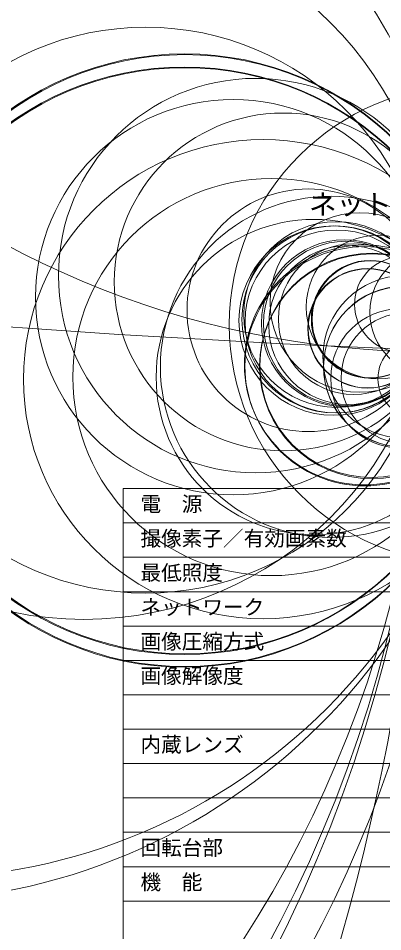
# Model space of a CAD drawing. Units: millimetres, scale not verified. Extents: x -7246 to 7670, y -3804 to 3881.
# Drawn here: x -77.8 to -24.8, y -50.8 to 82.1 of the extents above; entities that cross this region are included whole.
import ezdxf
from ezdxf.enums import TextEntityAlignment as Align

# ---------------------------------------------------------------- set-up
doc = ezdxf.new("R2010")
doc.units = ezdxf.units.MM
doc.header["$LTSCALE"] = 0.125
doc.layers.add('0-1_MOJI1', color=7, linetype='Continuous')
doc.layers.add('0-2_WAKU', color=1, linetype='Continuous', lineweight=18)
doc.layers.add('0-5_GAIKEI', color=1, linetype='Continuous', lineweight=18)
doc.styles.add('ＭＳ ゴシック', font='')
doc.styles.get('ＭＳ ゴシック').set_extended_font_data('MS Gothic')

msp = doc.modelspace()

# ---------------------------------------------------------------- linework, layer by layer
at = {"layer": '0-2_WAKU', "color": 4}
for q in [(-62.5003, -56.3525), (62.4997, 13.6475)]:
    msp.add_line((-62.5003, 13.6475), q, dxfattribs=at)
at = {"layer": '0-2_WAKU'}
for p, q in [((-62.5003, 8.6475), (62.4997, 8.6475)), ((-62.5003, 3.6475), (62.4997, 3.6475)), ((-62.5003, -1.3525), (62.4997, -1.3525)), ((-62.5003, -6.3525), (62.4997, -6.3525)), ((-62.5003, -11.3525), (62.4997, -11.3525)), ((-62.5003, -16.3525), (62.4997, -16.3525)), ((-62.5003, -21.3525), (62.4997, -21.3525)), ((-62.5003, -26.3525), (62.4997, -26.3525)), ((-62.5003, -31.3525), (62.4997, -31.3525)), ((-62.5003, -36.3525), (62.4997, -36.3525)), ((-62.5003, -41.3525), (62.4997, -41.3525)), ((-62.5003, -46.3525), (62.4997, -46.3525))]:
    msp.add_line(p, q, dxfattribs=at)
at = {"layer": '0-5_GAIKEI'}
for centre, radius in [((56.8049, 1899.788), 1867.5032), ((-3628.6666, 38.6516), 3617.4578), ((-365.6003, 39.5575), 357.4495), ((-353.1548, 40.2637), 335.1063), ((-17.4765, 164.598), 131.0755), ((-225.0696, 40.2545), 207.0029), ((-214.704, 40.3476), 196.6371), ((-189.4724, 40.3835), 171.424), ((-189.9953, 30.1422), 175.5628), ((-144.5141, 10.5879), 138.9548), ((-96.1253, 41.5252), 88.0065), ((-92.5953, 41.4254), 84.4566), ((-68.2475, 45.4294), 50.8147), ((-59.2245, 39.5985), 41.157), ((-53.6034, 33.1956), 43.6812), ((-53.5368, 33.1924), 43.5745), ((-53.6244, 31.3149), 43.6504), ((-53.5577, 31.3155), 43.5437), ((-43.2469, 44.625), 28.6869), ((-12.2666, 37.4803), 34.8132), ((-46.5138, 41.498), 28.7458), ((-39.2365, 43.7035), 24.5721), ((-42.1663, 29.5569), 34.8469), ((-40.9458, 29.8689), 28.8843), ((-35.5929, 39.5874), 17.6416), ((-32.2838, 31.3473), 24.8209), ((-28.1063, 40.7175), 13.0484), ((-34.7797, 29.8641), 22.9399), ((-31.9133, 38.0826), 13.7739), ((-31.6494, 38.2539), 13.6028), ((-31.4864, 38.9593), 13.5055), ((-31.4825, 37.9496), 13.3075), ((-25.4507, 40.0541), 10.4418), ((-30.2953, 37.7058), 12.1131), ((-30.1564, 37.6604), 11.951), ((-28.9889, 38.3022), 10.9606), ((-27.422, 31.6278), 17.4529), ((-27.4123, 31.4396), 17.398), ((-26.3304, 31.568), 16.3197), ((-29.7964, 37.4252), 11.5574), ((-17.3973, 39.3035), 9.2473), ((-26.3224, 31.439), 16.3481), ((-26.5983, 38.2756), 8.5519), ((-26.5375, 38.2729), 8.5093), ((-21.9181, 40.4362), 6.9508), ((-26.9713, 36.9587), 8.7061), ((-26.9516, 36.9466), 8.6677), ((-21.6536, 32.8057), 11.8147), ((-21.6845, 31.374), 11.7098), ((-21.6932, 31.3774), 11.6786), ((-22.2017, 29.6828), 10.1393), ((-21.336, 29.7002), 9.4952), ((-19.7744, 29.6296), 5.6997)]:
    msp.add_circle(centre, radius, dxfattribs=at)

# ---------------------------------------------------------------- texts
at = {"layer": '0-1_MOJI1', "style": 'ＭＳ ゴシック'}
for s, height, p in [('ネットワークカメラ', 2.933, (-35.5003, 52.6475)), ('電\u3000源', 2.199, (-60.0003, 9.6475)), ('撮像素子／有効画素数', 2.199, (-60.0003, 4.6475)), ('最低照度', 2.199, (-60.0003, -0.3525)), ('ネットワーク', 2.199, (-60.0003, -5.3525)), ('画像圧縮方式', 2.199, (-60.0003, -10.3525)), ('画像解像度', 2.199, (-60.0003, -15.3525)), ('内蔵レンズ', 2.199, (-60.0003, -25.3525)), ('回転台部', 2.199, (-60.0003, -40.3525)), ('機\u3000能', 2.199, (-60.0003, -45.3525))]:
    msp.add_text(s, height=height, dxfattribs=at).set_placement(p, align=Align.BOTTOM_LEFT)

doc.saveas('drawing.dxf')
